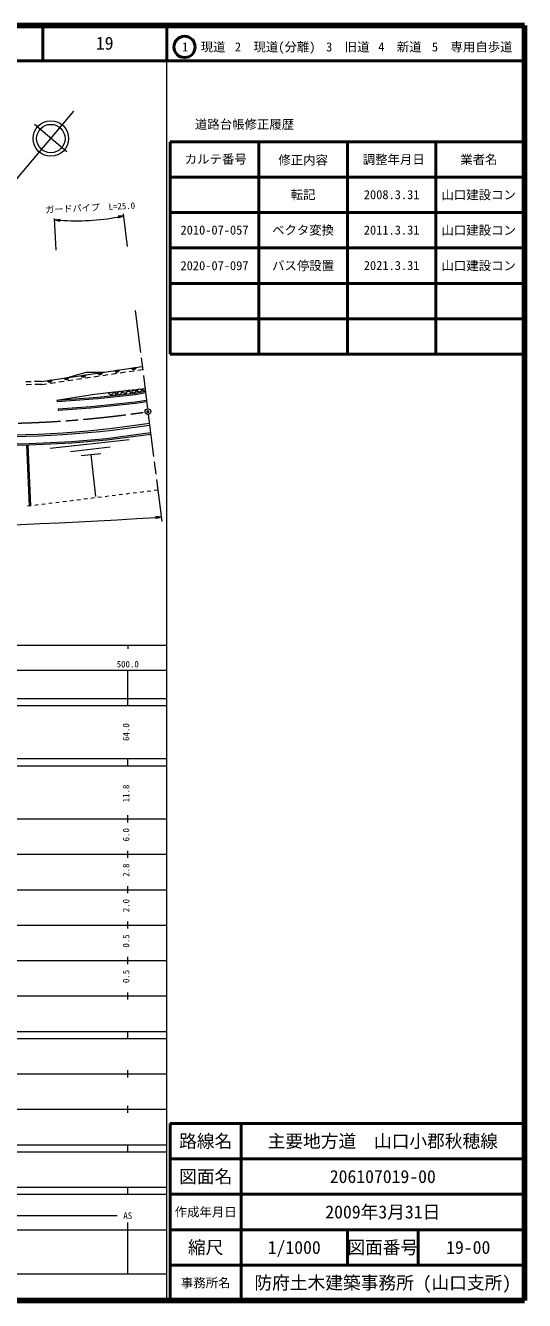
# Model space of a CAD drawing. Units: millimetres, scale not verified. Extents: x 40000 to 680000, y 20000 to 380000.
# Drawn here: x 539138 to 680000, y 20000 to 380000 of the extents above; entities that cross this region are included whole.
import ezdxf
from ezdxf.enums import TextEntityAlignment as Align

# ---------------------------------------------------------------- set-up
doc = ezdxf.new("R2010")
doc.units = ezdxf.units.MM
doc.header["$LTSCALE"] = 1000
doc.header["$PDMODE"] = 32
doc.header["$PDSIZE"] = 500
doc.linetypes.add('CHAIN', pattern=[18.5, 12, -1.5, 3.5, -1.5])
for name, color, linetype, lineweight in [('M-BGD', 7, 'Continuous', 13), ('M-BMK', 2, 'CHAIN', 13), ('M-BMK-SRVR', 3, 'Continuous', 13), ('M-STR-HTXT', 7, 'Continuous', 13), ('M-STR-STRD', 7, 'Continuous', 13), ('M-TTL', 2, 'Continuous', 140), ('M-TTL-BAND', 7, 'Continuous', 13), ('M-TTL-FRAM', 2, 'Continuous', 50), ('M-TTL-LINE', 7, 'Continuous', 50)]:
    doc.layers.add(name, color=color, linetype=linetype, lineweight=lineweight)
doc.layers.add('M-OTRS', color=6, linetype='Continuous')
doc.layers.add('M-TTL-TXT', color=7, linetype='Continuous')
doc.styles.add('ＭＳ ゴシック', font='')
doc.styles.get('ＭＳ ゴシック').set_extended_font_data('MS Gothic')

msp = doc.modelspace()

# ---------------------------------------------------------------- linework, layer by layer
at = {"layer": 'M-BGD'}
for p, q in [((543607, 279504), (572098, 283722)), ((558462, 280847), (559946, 281067)), ((560935, 281214), (562419, 281433)), ((563408, 281580), (564892, 281799)), ((565881, 281946), (567365, 282166)), ((568354, 282312), (569838, 282532)), ((570827, 282678), (572203, 282882)), ((540722, 279431), (539222, 279394)), ((540794, 278599), (539294, 278565)), ((543607, 279504), (541721, 279456)), ((543731, 278666), (541794, 278622)), ((543731, 278666), (545107, 278870)), ((546097, 279016), (547580, 279236)), ((548570, 279383), (550053, 279602)), ((551043, 279749), (552526, 279968)), ((553516, 280115), (554999, 280335)), ((555989, 280481), (557472, 280701)), ((571133, 277307), (569841, 276163)), ((572937, 276767), (571276, 277323)), ((572512, 277459), (571369, 276448)), ((548023, 274215), (548054, 273816)), ((563950, 275554), (562561, 276018)), ((562861, 276395), (562565, 276133)), ((564240, 276547), (563008, 275456)), ((565877, 275753), (563685, 276486)), ((565618, 276699), (564375, 275598)), ((567804, 275952), (565583, 276695)), ((566997, 276851), (565741, 275739)), ((568376, 277003), (567108, 275880)), ((569732, 276152), (567480, 276904)), ((569754, 277155), (568474, 276022)), ((571369, 276448), (569378, 277114)), ((546141, 260617), (568399, 263095)), ((540267, 244323), (539495, 261554)), ((540624, 244339), (539853, 261570)), ((551871, 259753), (563000, 260992)), ((554818, 258579), (560383, 259198)), ((557600, 258888), (558922, 247018)), ((574483, 248552), (573491, 248429)), ((576468, 248797), (575476, 248674)), ((544710, 244872), (543718, 244749)), ((546695, 245117), (545702, 244995)), ((548680, 245363), (547687, 245240)), ((550665, 245608), (549672, 245485)), ((552650, 245853), (551657, 245731)), ((554635, 246099), (553642, 245976)), ((556619, 246344), (555627, 246221)), ((558604, 246589), (557612, 246466)), ((560589, 246834), (559597, 246712)), ((562574, 247080), (561582, 246957)), ((564559, 247325), (563567, 247202)), ((566544, 247570), (565551, 247448)), ((568529, 247816), (567536, 247693)), ((570514, 248061), (569521, 247938)), ((572499, 248306), (571506, 248184)), ((540740, 244381), (539748, 244259)), ((542725, 244627), (541733, 244504))]:
    msp.add_line(p, q, dxfattribs=at)
for points in [[(551034, 280604), (556262, 282075), (561394, 282138)], [(548023, 274215), (557984, 275792), (562573, 276363), (572876, 277499)], [(548023, 274215), (559524, 275096), (570107, 276191), (572937, 276767)], [(548054, 273816), (559560, 274697), (570168, 275795), (573017, 276375)], [(334817, 267125), (374144, 267208), (393292, 264658), (400594, 263627), (416481, 263181), (427379, 264379), (435629, 265160), (487262, 263090), (527732, 261836), (540191, 261961), (552148, 262526), (562015, 263404), (574435, 265045)], [(334818, 266725), (374118, 266808), (393238, 264262), (400561, 263228), (416498, 262780), (427420, 263981), (435640, 264759), (487248, 262691), (527728, 261436), (540202, 261562), (552175, 262127), (562058, 263006), (574487, 264649)]]:
    msp.add_lwpolyline(points, dxfattribs=at)
for centre, radius, start, end in [((555433, 281571), 812, 211.04265, 345.80292), ((555433, 281571), 650, 217.15843, 339.68713), ((555433, 281571), 488, 228.29112, 328.55444), ((555433, 281571), 325, 262.48041, 294.36515), ((560181, 282274), 812, 211.04265, 345.80292), ((560181, 282274), 650, 217.15843, 339.68713), ((560181, 282274), 488, 228.29112, 328.55444), ((560181, 282274), 325, 262.48041, 294.36515), ((564929, 282977), 812, 211.04265, 345.80292), ((564929, 282977), 650, 217.15843, 339.68713), ((564929, 282977), 488, 228.29112, 328.55444), ((564929, 282977), 325, 262.48041, 294.36515), ((569677, 283680), 812, 211.04265, 345.80292), ((569677, 283680), 650, 217.15843, 339.68713), ((569677, 283680), 488, 228.29112, 328.55444), ((569677, 283680), 325, 262.48041, 294.36515), ((545936, 280165), 812, 211.04265, 345.80292), ((545936, 280165), 650, 217.15843, 339.68713), ((545936, 280165), 488, 228.29112, 328.55444), ((545936, 280165), 325, 262.48041, 294.36515), ((550684, 280868), 812, 211.04265, 345.80292), ((550684, 280868), 650, 217.15843, 339.68713), ((550684, 280868), 488, 228.29112, 328.55444), ((550684, 280868), 325, 262.48041, 294.36515)]:
    msp.add_arc(centre, radius, start, end, dxfattribs=at)
at = {"layer": 'M-BMK'}
for p, q in [((570118, 299545), (573595, 271759)), ((573793, 270172), (577595, 239792))]:
    msp.add_line(p, q, dxfattribs=at)
msp.add_arc((529136, 566882), 299253, 267.96774, 278.40993, dxfattribs=at)
at = {"layer": 'M-BMK-SRVR'}
for p, q in [((552661, 355820), (536570, 336687)), ((550835, 344359), (541714, 352077))]:
    msp.add_line(p, q, dxfattribs=at)
for centre, radius in [((546291, 348079), 5016), ((546291, 348079), 4013), ((573694, 270966), 800)]:
    msp.add_circle(centre, radius, dxfattribs=at)
at = {"layer": 'M-OTRS'}
msp.add_point((573694, 270966), dxfattribs=at)
at = {"layer": 'M-STR-HTXT'}
for p, q in [((547797, 316559), (547354, 325549)), ((547374, 325152), (548891, 325260)), ((547374, 325152), (548844, 324762)), ((547374, 325152), (548867, 325011)), ((548863, 324961), (547668, 325074)), ((548872, 325061), (547677, 325174)), ((547962, 324996), (548858, 324912)), ((547981, 325195), (548877, 325111)), ((548853, 324862), (548256, 324918)), ((548881, 325160), (548284, 325217)), ((548550, 324840), (548849, 324812)), ((548587, 325238), (548886, 325210)), ((548844, 324762), (548891, 325260)), ((566797, 326214), (565277, 326156)), ((565277, 326156), (565378, 325667)), ((565581, 326168), (565287, 326107)), ((565297, 326059), (565885, 326180)), ((566189, 326191), (565307, 326010)), ((565317, 325961), (566493, 326203)), ((566797, 326214), (565328, 325912)), ((565338, 325863), (566513, 326105)), ((566229, 325995), (565348, 325814)), ((565358, 325765), (565945, 325886)), ((565662, 325776), (565368, 325716)), ((566797, 326214), (565378, 325667)), ((567968, 317554), (566779, 326811)), ((577422, 241179), (575909, 241336)), ((575909, 241336), (575940, 240837)), ((576212, 241304), (575912, 241286)), ((575915, 241236), (576514, 241273)), ((576817, 241242), (575918, 241186)), ((575922, 241136), (577119, 241210)), ((577422, 241179), (575925, 241086)), ((575928, 241036), (577125, 241110)), ((576829, 241042), (575931, 240986)), ((575934, 240937), (576533, 240973)), ((576236, 240905), (575937, 240887)), ((577422, 241179), (575940, 240837))]:
    msp.add_line(p, q, dxfattribs=at)
for centre, radius, start, end in [((553538, 390531), 65669, 265.92301, 280.33978), ((453727, 2244004), 2006641, 268.50701, 273.49129)]:
    msp.add_arc(centre, radius, start, end, dxfattribs=at)
at = {"layer": 'M-STR-STRD'}
msp.add_line((548364, 271803), (548392, 271404), dxfattribs=at)
for points in [[(548364, 271803), (557571, 272440), (564796, 273156), (570121, 273748), (573286, 274225)], [(548392, 271404), (557605, 272041), (564838, 272758), (570173, 273351), (573346, 273830)]]:
    msp.add_lwpolyline(points, dxfattribs=at)
for centre, radius, start, end in [((531555, 549330), 285374, 267.32167, 278.58834), ((530678, 548687), 284293, 267.49153, 278.78529)]:
    msp.add_arc(centre, radius, start, end, dxfattribs=at)
at = {"layer": 'M-TTL'}
for p, q in [((680000, 380000), (40000, 380000)), ((680000, 20000), (680000, 380000)), ((40000, 20000), (680000, 20000))]:
    msp.add_line(p, q, dxfattribs=at)
at = {"layer": 'M-TTL-BAND'}
for p, q in [((579000, 20000), (579000, 370000)), ((40000, 205000), (579000, 205000)), ((568000, 205000), (568000, 204000)), ((68000, 198000), (579000, 198000)), ((568000, 188000), (568000, 198000)), ((40000, 190000), (579000, 190000)), ((40000, 188000), (579000, 188000)), ((40000, 173000), (579000, 173000)), ((568000, 171000), (568000, 173000)), ((40000, 171000), (579000, 171000)), ((40000, 156000), (579000, 156000)), ((568000, 155000), (568000, 157000)), ((46000, 146000), (579000, 146000)), ((568000, 145000), (568000, 147000)), ((568000, 135000), (568000, 137000)), ((52000, 136000), (579000, 136000)), ((46000, 126000), (579000, 126000)), ((568000, 125000), (568000, 127000)), ((52000, 116000), (579000, 116000)), ((568000, 115000), (568000, 117000)), ((46000, 106000), (579000, 106000)), ((568000, 105000), (568000, 107000)), ((40000, 96000), (579000, 96000)), ((40000, 94000), (579000, 94000)), ((568000, 94000), (568000, 96000)), ((49000, 84000), (579000, 84000)), ((568000, 83000), (568000, 85000)), ((40000, 74000), (579000, 74000)), ((568000, 73000), (568000, 75000)), ((40000, 64000), (579000, 64000)), ((40000, 62000), (579000, 62000)), ((568000, 62000), (568000, 64000)), ((40000, 52000), (579000, 52000)), ((568000, 50000), (568000, 52000)), ((40000, 50000), (579000, 50000)), ((71000, 44000), (565000, 44000)), ((40000, 40000), (579000, 40000)), ((568000, 27500), (568000, 42000)), ((68000, 27500), (579000, 27500))]:
    msp.add_line(p, q, dxfattribs=at)
at = {"layer": 'M-TTL-FRAM'}
for p, q in [((580000, 347197), (580000, 287197)), ((580000, 347197), (680000, 347197)), ((580000, 287197), (680000, 287197)), ((680000, 70000), (580000, 70000)), ((580000, 70000), (580000, 20000))]:
    msp.add_line(p, q, dxfattribs=at)
at = {"layer": 'M-TTL-LINE'}
for p, q in [((543997, 380000), (543997, 370000)), ((579000, 380000), (579000, 370000)), ((40000, 370000), (680000, 370000)), ((605000, 347197), (605000, 287197)), ((630000, 347197), (630000, 287197)), ((655000, 347197), (655000, 287197)), ((580000, 337197), (680000, 337197)), ((580000, 327197), (680000, 327197)), ((580000, 317197), (680000, 317197)), ((580000, 307197), (680000, 307197)), ((580000, 297197), (680000, 297197)), ((600000, 70000), (600000, 20000)), ((680000, 60000), (580000, 60000)), ((680000, 50000), (580000, 50000)), ((680000, 40000), (580000, 40000)), ((630000, 40000), (630000, 30000)), ((650000, 40000), (650000, 30000)), ((680000, 30000), (580000, 30000))]:
    msp.add_line(p, q, dxfattribs=at)
msp.add_circle((584031, 373958), 3000, dxfattribs=at)

# ---------------------------------------------------------------- texts
at = {"layer": 'M-STR-HTXT', "style": 'ＭＳ ゴシック'}
msp.add_text('ガードパイプ  L=25.0', height=1833, rotation=2.822, dxfattribs=at).set_placement((557465, 327098), align=Align.BOTTOM_CENTER)
at = {"layer": 'M-TTL-BAND', "style": 'ＭＳ ゴシック'}
for s, p in [('500.0', (568000, 198195)), ('AS', (568000, 42500))]:
    msp.add_text(s, height=1833, dxfattribs=at).set_placement(p, align=Align.BOTTOM_CENTER)
for s, p in [('64.0', (569000, 180500)), ('11.8', (569000, 163174)), ('6.0', (569000, 151500)), ('2.8', (569000, 141500)), ('2.0', (569000, 131500)), ('0.5', (569000, 121500)), ('0.5', (569000, 111500))]:
    msp.add_text(s, height=1833, rotation=90, dxfattribs=at).set_placement(p, align=Align.BOTTOM_CENTER)
at = {"layer": 'M-TTL-TXT', "style": 'ＭＳ ゴシック'}
for s, height, p in [('19', 3666, (561497, 375000)), ('1\u3000現道', 2566, (589448, 373958)), ('2\u3000現道(分離)', 2566, (609619, 373958)), ('3\u3000旧道', 2566, (630121, 373958)), ('4\u3000新道', 2566, (644824, 373958)), ('5\u3000専用自歩道', 2566, (665228, 373958)), ('道路台帳修正履歴', 2566, (600968, 352113)), ('カルテ番号', 2566, (592839, 342277)), ('修正内容', 2566, (617509, 342023)), ('調整年月日', 2566, (643089, 342197)), ('業者名', 2566, (667134, 342197)), ('転記', 2566, (617500, 332245)), ('2008.3.31', 2566, (642500, 332245)), ('山口建設コン', 2566, (667077, 332189)), ('2010-07-057', 2566, (592500, 322245)), ('ベクタ変換', 2566, (617500, 322245)), ('2011.3.31', 2566, (642500, 322245)), ('山口建設コン', 2566, (667077, 322189)), ('2020-07-097', 2566, (592500, 312197)), ('バス停設置', 2566, (617500, 312197)), ('2021.3.31', 2566, (642500, 312245)), ('山口建設コン', 2566, (667077, 312189)), ('路線名', 3666, (590000, 65000)), ('路線名', 3666, (590000, 65000)), ('主要地方道\u3000山口小郡秋穂線', 3666, (640000, 65000)), ('図面名', 3666, (590000, 55000)), ('図面名', 3666, (590000, 55000)), ('206107019-00', 3666, (640000, 55000)), ('2009年3月31日', 3666, (640000, 45000)), ('作成年月日', 2566, (590000, 45000)), ('作成年月日', 2566, (590000, 45000)), ('縮尺', 3666, (590000, 35000)), ('縮尺', 3666, (590000, 35000)), ('1/1000', 3666, (615000, 35000)), ('図面番号', 3666, (640000, 35000)), ('図面番号', 3666, (640000, 35000)), ('19-00', 3666, (664125, 35000)), ('事務所名', 2566, (590000, 25000)), ('事務所名', 2566, (590000, 25000)), ('防府土木建築事務所 (山口支所)', 3666, (640000, 25000))]:
    msp.add_text(s, height=height, dxfattribs=at).set_placement(p, align=Align.MIDDLE_CENTER)

doc.saveas('drawing.dxf')
